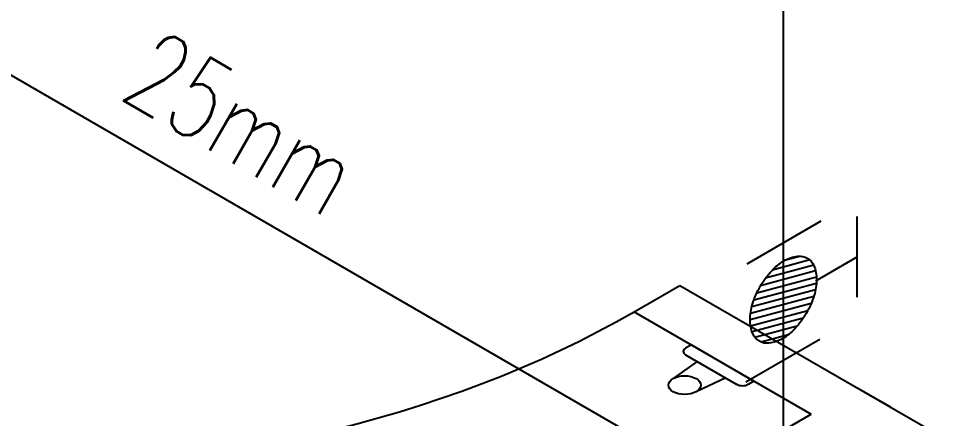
# Model space of a CAD drawing. Header units: millimetres. Extents: x 474.7 to 528.3, y 13.1 to 23.5.
# Drawn here: x 482.545 to 483.116, y 14.949 to 15.197 of the extents above; entities that cross this region are included whole.
import ezdxf

# ---------------------------------------------------------------- set-up
doc = ezdxf.new("R2010")
doc.units = ezdxf.units.MM
doc.header["$LTSCALE"] = 2.5
for name, color, linetype in [('AF-PVCH', 140, 'Continuous'), ('I-AGUA FRIA', 5, 'Continuous'), ('I-ARQ', 8, 'Continuous'), ('I-CONEXAO', 1, 'Continuous'), ('I-NORMO_INST', 4, 'Continuous')]:
    doc.layers.add(name, color=color, linetype=linetype)
doc.styles.add('25', font='ROMANS.SHX', dxfattribs={"width": 0.7, "height": 0.05})

# ---------------------------------------------------------------- blocks, each defined once
blk = doc.blocks.new('*X9')
at = {"color": 0}
for p, q in [((6.71331, 15.02358), (6.73027, 15.04054)), ((6.71493, 15.0199), (6.73672, 15.04169)), ((6.71741, 15.01708), (6.74237, 15.04203)), ((6.72036, 15.01472), (6.74747, 15.04183)), ((6.72377, 15.01283), (6.75214, 15.0412)), ((6.72754, 15.0113), (6.75647, 15.04022)), ((6.71402, 15.0296), (6.72138, 15.03696)), ((6.73171, 15.01017), (6.76039, 15.03884)), ((6.73625, 15.0094), (6.76394, 15.03709)), ((6.74118, 15.00902), (6.76708, 15.03492)), ((6.74659, 15.00914), (6.76973, 15.03228)), ((6.75269, 15.00993), (6.77179, 15.02902)), ((6.76017, 15.0121), (6.77237, 15.02431))]:
    blk.add_line(p, q, dxfattribs=at)
blk = doc.blocks.new('RG5')
at = {"layer": 'I-CONEXAO'}
for p, q in [((-0.05366, 0.00409), (-0.00782, 0.03057)), ((0.01, -0.0318), (0.05585, -0.00533)), ((-0.02417, -0.03891), (-0.0674, -0.01395)), ((-0.02013, -0.01162), (-0.04578, -0.02643))]:
    blk.add_line(p, q, dxfattribs=at)
blk.add_lwpolyline([(-0.02967, 0.00001, 0.161289), (-0.02777, -0.00571, 0.106183), (-0.02098, -0.01167, 0.070456), (-0.01194, -0.01515, 0.056723), (0, -0.0165, 0.056723), (0.01194, -0.01515, 0.070456), (0.02098, -0.01167, 0.106183), (0.02777, -0.00571, 0.161289), (0.02967, 0.00001, 0.161289), (0.02777, 0.00574, 0.106183), (0.02098, 0.01169, 0.070456), (0.01194, 0.01517, 0.056723), (0, 0.01653, 0.056723), (-0.01194, 0.01517, 0.070456), (-0.02098, 0.01169, 0.106183), (-0.02777, 0.00574, 0.161289)], format="xyb", close=True, dxfattribs=at)
at = {"color": 8}
blk.add_blockref('*X9', (-6.74278, -15.0255), dxfattribs=at)
blk = doc.blocks.new('*U13')
blk.add_line((0, 0.96404), (0, 2.09586))
at = {"layer": 'AF-PVCH', "xscale": -1, "rotation": 59.99999999999946}
blk.add_blockref('RG5', (0, 1.10126), dxfattribs=at)

msp = doc.modelspace()

# ---------------------------------------------------------------- linework, layer by layer
at = {"layer": 'I-AGUA FRIA'}
msp.add_line((479.52654, 16.90138, 12.60067), (483.2681, 14.74119, 12.60067), dxfattribs=at)
at = {"layer": 'I-ARQ', "extrusion": (0, 0.816497, 0.57735)}
for p, q in [((482.92562, 15.01541, 10.67232), (482.9539, 15.03174, 10.64923)), ((482.9539, 15.03174, 10.64923), (483.113, 14.93988, 10.77913)), ((482.92562, 15.01541, 10.67232), (483.03522, 14.95213, 10.76181)), ((482.96103, 14.99496, 10.70123), (482.9575, 14.99292, 10.70412)), ((482.96103, 14.99496, 10.70123), (482.99981, 14.97258, 10.73289)), ((482.9575, 14.98884, 10.7099), (482.9892, 14.97053, 10.73578)), ((482.96461, 14.98473, 10.7157), (482.94981, 14.97412, 10.73071)), ((482.98233, 14.9745, 10.73017), (482.96395, 14.96595, 10.74226)), ((482.99981, 14.97258, 10.73289), (482.99627, 14.97053, 10.73578)), ((483.08472, 14.95621, 10.75604), (483.06351, 14.96846, 10.73872)), ((482.17962, 14.45815, 11.4604), (483.03522, 14.95213, 10.76181))]:
    msp.add_line(p, q, dxfattribs=at)
msp.add_circle((-482.95688, 0.12335, 18.4217), 0.01, dxfattribs=at)
for centre, radius, start, end in [((-482.50136, -0.3795, 18.4217), 0.6, 45, 135), ((-482.96103, 0.08725, 18.4217), 0.005, 315, 45), ((-482.99274, 0.11895, 18.4217), 0.005, 45, 135)]:
    msp.add_arc(centre, radius, start, end, dxfattribs=at)

# ---------------------------------------------------------------- block references
at = {"layer": 'I-AGUA FRIA'}
msp.add_blockref('*U13', (483.01798, 13.9216, 12.60067), dxfattribs=at)

# ---------------------------------------------------------------- texts
at = {"layer": 'I-NORMO_INST', "style": '25', "width": 0.7}
msp.add_text('25mm', height=0.05, rotation=330, dxfattribs=at).set_placement((482.60588, 15.14806, 12.60067))

doc.saveas('drawing.dxf')
